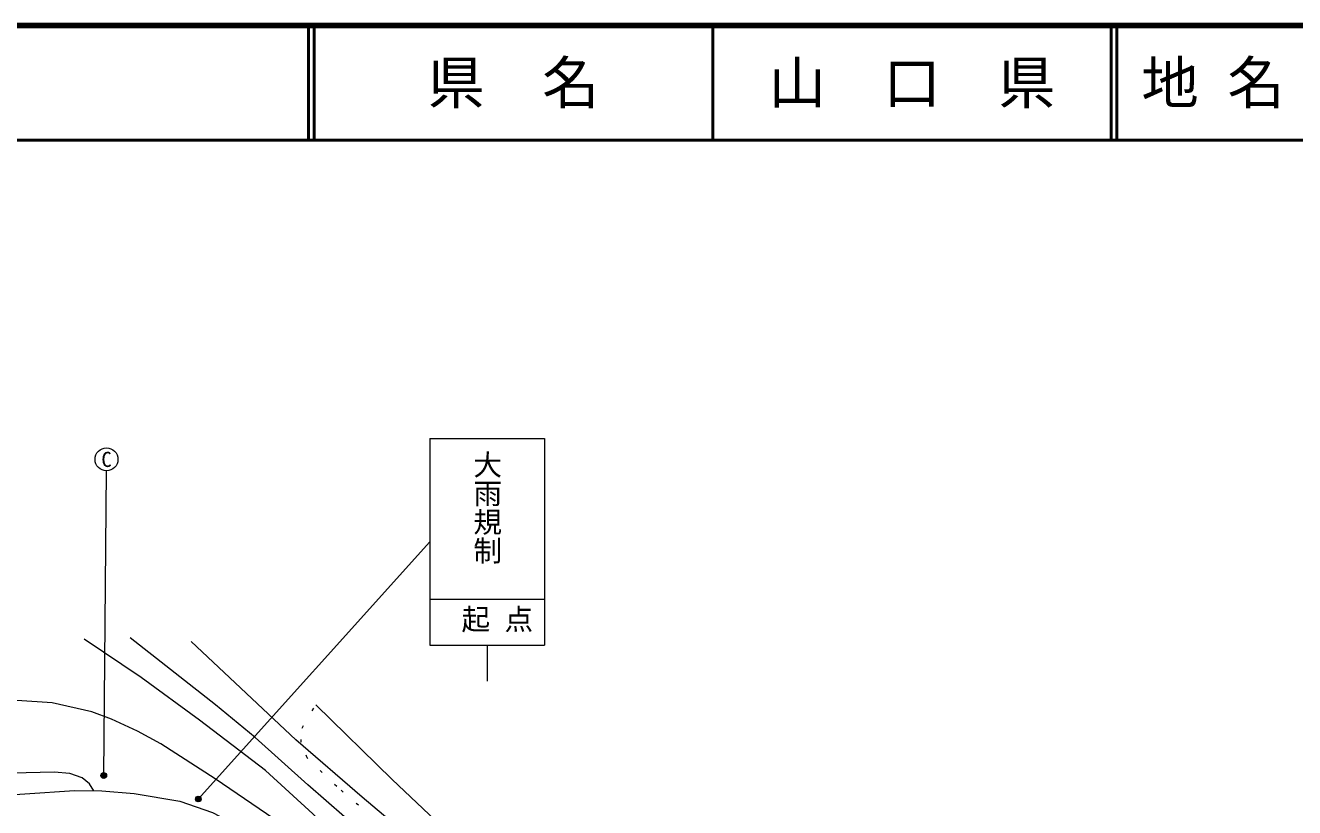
# Model space of a CAD drawing. Units: millimetres, scale not verified. Extents: x 40000 to 680000, y 20000 to 380000.
# Drawn here: x 273062 to 383738, y 311763 to 380000 of the extents above; entities that cross this region are included whole.
import ezdxf
from ezdxf.enums import TextEntityAlignment as Align

# ---------------------------------------------------------------- set-up
doc = ezdxf.new("R2010")
doc.units = ezdxf.units.MM
doc.header["$LTSCALE"] = 1000
doc.linetypes.add('DOTTED', pattern=[1.75, 0.25, -1.5])
for name, color, linetype, lineweight in [('M-BGD', 7, 'Continuous', 13), ('M-STR-HTXT', 7, 'Continuous', 13), ('M-STR-STRC', 7, 'Continuous', 13), ('M-TTL', 2, 'Continuous', 140), ('M-TTL-LINE', 7, 'Continuous', 50)]:
    doc.layers.add(name, color=color, linetype=linetype, lineweight=lineweight)
doc.layers.add('M-TTL-TXT', color=7, linetype='Continuous')
doc.styles.add('@ＭＳ ゴシック', font='')
doc.styles.add('ＭＳ ゴシック', font='')
doc.styles.get('@ＭＳ ゴシック').set_extended_font_data('@MS Gothic')
doc.styles.get('ＭＳ ゴシック').set_extended_font_data('MS Gothic')

msp = doc.modelspace()

# ---------------------------------------------------------------- hatches: boundary and pattern name
at = {"layer": 'M-STR-HTXT'}
for points in [[(280118, 314673, -1), (279678, 314435, -0.41421), (279779, 314774, -0.41421)], [(288360, 312635, -1), (287921, 312396, -1)]]:
    msp.add_hatch(color=256, dxfattribs=at).paths.add_polyline_path(points)

# ---------------------------------------------------------------- linework, layer by layer
at = {"layer": 'M-BGD'}
for points in [[(279042, 313236), (278651, 313828), (278009, 314366), (276928, 314726), (275575, 314861), (266988, 314638), (265823, 314853), (262193, 315580), (256408, 317460), (253030, 318941), (244861, 322926), (237363, 327405), (234888, 329310), (232975, 331121), (230766, 333629), (228822, 336232)], [(306683, 297278), (306746, 298024), (306529, 298787), (305637, 300032), (303692, 302297), (299711, 306472), (296763, 309182), (294733, 310775), (289598, 314269), (284887, 317335), (282831, 318432), (280567, 319474), (278856, 320106), (275403, 320909), (272321, 321095), (268922, 321291), (264446, 321120), (261209, 321078), (259348, 321299), (256443, 321870), (253573, 322928), (250032, 324896), (247743, 326549), (246887, 327420)], [(302834, 309259), (302490, 309575), (297680, 313758), (293105, 317881), (289654, 320717), (282208, 326576)], [(328192, 270117), (328046, 270833), (327605, 271477), (326872, 272635), (325806, 274525), (323651, 279402), (322628, 281206), (319953, 286076), (319226, 287049), (317932, 288938), (315273, 292335), (311863, 296498), (309662, 299051), (306238, 302845), (302162, 306959), (298130, 311228), (293996, 315001), (288258, 319380), (283165, 323121), (278193, 326459)], [(328301, 276599), (327915, 277069), (327717, 277540), (327707, 279590), (327414, 282061), (326759, 284051), (325198, 287693), (323855, 290036), (321397, 293553), (319835, 295445), (317447, 298275), (314201, 301898), (309132, 306791), (305223, 310315), (302426, 312665), (296655, 317679), (287504, 326263)], [(328784, 281847), (328487, 282669), (327952, 284882), (326998, 287559), (326283, 289362), (325730, 290717), (324457, 293221), (323638, 294712), (321218, 298742), (319824, 300604), (318168, 302322), (314604, 305551), (310976, 308612), (305050, 314209), (298385, 320743)], [(259986, 312099), (277333, 313247), (279727, 313232), (282539, 312984), (286519, 312312), (289382, 311332), (292434, 309750), (294866, 307956), (304184, 299826), (307884, 296055), (315037, 287452), (328601, 269579), (334905, 262018), (329414, 270210), (328790, 271166), (328470, 272133), (328222, 273995), (328256, 276113), (328820, 282238), (328805, 283843), (328371, 286472), (327025, 293841)]]:
    msp.add_lwpolyline(points, dxfattribs=at)
at = {"layer": 'M-BGD', "linetype": 'DOTTED'}
msp.add_lwpolyline([(328549, 279295), (327092, 281806), (324546, 286543), (322195, 290365), (320970, 292525), (317663, 297132), (314435, 300197), (310183, 304694), (306059, 308523), (300208, 313614), (297634, 316109), (297107, 317468), (297192, 318706), (298385, 320743)], dxfattribs=at)
at = {"layer": 'M-STR-HTXT'}
for p, q in [((279898, 314554), (280136, 341139)), ((288141, 312515), (308341, 334948))]:
    msp.add_line(p, q, dxfattribs=at)
for centre in [(279898, 314554), (288141, 312515)]:
    msp.add_circle(centre, 250, dxfattribs=at)
at = {"layer": 'M-STR-STRC'}
for p, q in [((308341, 343948), (318341, 343948)), ((308341, 343948), (308341, 325948)), ((318341, 343948), (318341, 325948)), ((308341, 329948), (318341, 329948)), ((308341, 325948), (318341, 325948)), ((313341, 325948), (313341, 322805))]:
    msp.add_line(p, q, dxfattribs=at)
msp.add_circle((280136, 342139), 1000, dxfattribs=at)
at = {"layer": 'M-TTL'}
msp.add_line((680000, 380000), (40000, 380000), dxfattribs=at)
at = {"layer": 'M-TTL-LINE'}
for p, q in [((297750, 380000), (297750, 370000)), ((298250, 380000), (298250, 370000)), ((333000, 380000), (333000, 370000)), ((367750, 380000), (367750, 370000)), ((368250, 380000), (368250, 370000)), ((40000, 370000), (680000, 370000))]:
    msp.add_line(p, q, dxfattribs=at)

# ---------------------------------------------------------------- texts
at = {"layer": 'M-STR-STRC', "style": 'ＭＳ ゴシック'}
msp.add_text('C', height=1320, dxfattribs=at).set_placement((280136, 342139), align=Align.MIDDLE_CENTER)
at = {"layer": 'M-STR-STRC', "style": '@ＭＳ ゴシック'}
msp.add_text('大雨規制', height=1833, rotation=270, dxfattribs=at).set_placement((313341, 342948), align=Align.MIDDLE_LEFT)
at = {"layer": 'M-STR-STRC', "style": 'ＭＳ ゴシック'}
msp.add_text('起 点', height=1833, dxfattribs=at).set_placement((311091, 326720), align=Align.BOTTOM_LEFT)
at = {"layer": 'M-TTL-TXT', "style": 'ＭＳ ゴシック'}
for s, p in [('県\u3000名', (315625, 375000)), ('山\u3000口\u3000県', (350375, 375000))]:
    msp.add_text(s, height=3666, dxfattribs=at).set_placement(p, align=Align.MIDDLE_CENTER)
msp.add_text('地 名', height=3666, dxfattribs=at).set_placement((370380, 375000), align=Align.MIDDLE_LEFT)

doc.saveas('drawing.dxf')
